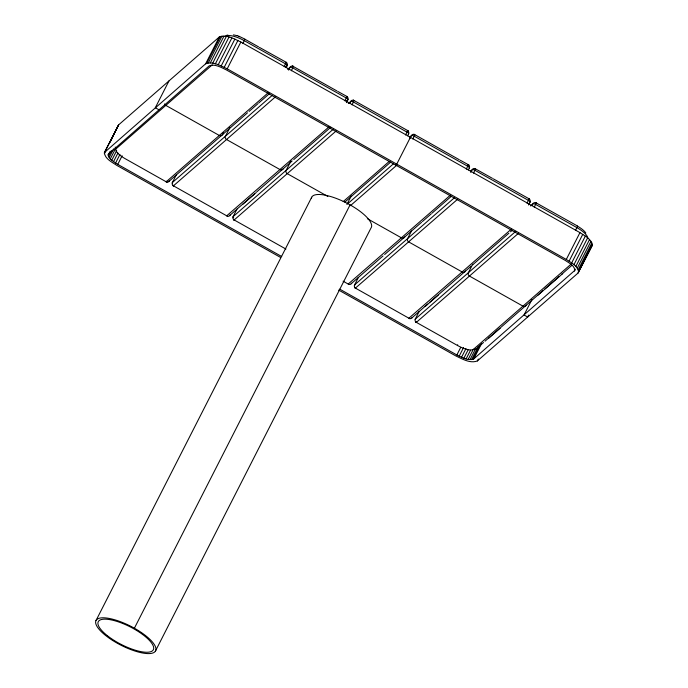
<?xml version="1.0" encoding="UTF-8"?>
<svg xmlns="http://www.w3.org/2000/svg" width="688" height="688" viewBox="0 0 688 688"><rect width="100%" height="100%" fill="white"/><g stroke="black" fill="none" stroke-linecap="round" stroke-linejoin="round"><path stroke-width="1.03" d="M280.609 257.458L116.685 165.309C112.058 162.11 104.808 158.876 104.387 152.547L118.654 124.846L219.3 36.989C226.55 34.202 234.376 39.027 240.86 42.028L579.958 232.63C584.585 235.838 591.835 239.071 592.256 245.401L577.989 273.102L477.343 360.951C470.093 363.746 462.267 358.921 455.783 355.911L338.694 290.095M281.684 256.521L117.76 164.372C114.131 161.869 108.463 159.341 108.136 154.387L209.247 65.833C214.923 63.649 221.054 67.424 226.128 69.78L565.226 260.382C568.847 262.885 574.514 265.413 574.85 270.367L473.731 358.921C468.055 361.105 461.932 357.33 456.858 354.974L339.76 289.158M118.052 125.741L110.157 142.201M578.591 272.207C578.169 265.878 570.928 262.653 566.293 259.445L227.203 68.843C220.71 65.833 212.884 61.008 205.635 63.803L104.387 152.547M226.851 215.697L329.096 126.79M348.291 283.963L450.537 195.048M355.524 288.023L457.769 199.116M409.025 318.097L511.27 229.19M166.238 181.211L166.126 181.856L268.363 92.656M173.462 185.278L173.35 185.923L275.596 96.716M234.178 219.403L234.066 220.048L336.303 130.84M416.378 321.812L416.266 322.457L518.503 233.258M457.675 344.765L457.606 345.548A14.207 4.532 27 0 0 473.542 349.272A2.503 2.356 48.9 0 0 476.793 348.377L483.526 342.495M104.989 151.661L118.654 124.846M104.309 153.691L105.771 150.818M108.068 155.282L110.02 151.455M108.42 156.357L111.344 150.612M109.168 157.569L113.563 148.952M110.295 158.885L115.18 149.313M111.766 160.27L116.65 150.689M113.537 161.671L117.932 153.054M115.558 163.056L119.944 154.439M117.76 164.372L122.146 155.755M168.973 80.917L155.316 107.732L158.928 109.762M205.635 63.803L219.3 36.989M206.744 63.201L220.409 36.387M208.326 62.892L221.983 36.086M210.33 62.9L223.996 36.094M212.695 63.219L226.361 36.412M215.353 63.838L229.018 37.032M218.225 64.749L231.882 37.935M221.218 65.902L234.875 39.096M224.236 67.286L237.902 40.472M227.203 68.843L240.86 42.028M242.959 43.55L244.833 39.173A14.199 4.532 27 0 0 238.856 36.378M176.231 174.984L172.396 182.509A2.503 0.8 27 0 0 172.361 182.956M223.523 132.689L222.568 134.564A2.503 2.356 48.9 0 1 219.317 135.467L165.817 105.393A2.503 2.356 48.9 0 1 164.595 103.905M229.775 127.727L225.458 136.19A2.503 2.356 48.9 0 0 226.55 139.526L280.05 169.601A2.503 2.356 48.9 0 0 283.301 168.706M284.17 66.71L286.174 62.264L259.428 47.377M286.174 67.553L287.137 65.67A2.503 2.356 48.9 0 0 286.045 62.333L286.509 62.479M288.59 70.116L290.026 67.295A2.503 2.356 48.9 0 1 293.269 66.401L291.402 70.778M236.939 209.109L233.103 216.634A2.503 2.356 48.9 0 0 234.195 219.971L285.916 249.047M290.955 160.906L286.165 170.314A2.503 2.356 48.9 0 0 287.257 173.651L327.841 196.467M344.903 100.852L346.95 96.475L337.86 91.461M346.425 102.632L347.87 99.812A2.503 2.356 48.9 0 0 347.302 96.862M349.771 103.303L350.734 101.42A2.503 2.356 48.9 0 1 353.976 100.525L352.11 104.894M95.993 620.585L311.69 197.258M346.898 204.456L351.215 195.985M134.384 628.213L350.072 204.886M405.61 134.968L407.614 130.522L353.486 100.199M407.614 135.811L408.577 133.928A2.503 2.356 48.9 0 0 407.485 130.591L407.95 130.737M410.409 137.333L396.752 164.14L395.677 165.077M410.031 138.383L411.467 135.553A2.503 2.356 48.9 0 1 414.116 134.418M412.843 139.036L414.855 134.882L413.961 134.306M155.307 651.312A33.42 10.655 27 0 0 116.453 620.309A33.42 10.655 27 0 0 105.625 635.488A33.42 10.655 27 0 0 155.307 651.312L371.004 227.986A33.42 10.655 27 0 0 345.367 202.392A33.42 10.655 27 0 0 311.363 198.368M358.405 277.384L354.569 284.909A2.503 0.8 27 0 0 354.75 285.666M411.467 231.065L407.631 238.59A2.503 2.356 48.9 0 0 408.724 241.927L462.224 272.001A2.503 2.356 48.9 0 0 465.475 271.106M466.344 169.11L468.399 164.733L460.195 160.218M468.347 169.953L469.311 168.07A2.503 2.356 48.9 0 0 468.218 164.733L468.683 164.871M470.764 172.516L472.2 169.695A2.503 2.356 48.9 0 1 475.451 168.801L473.576 173.17M419.138 311.526L415.303 319.051A2.503 0.8 27 0 0 415.268 319.49M472.682 264.261L468.365 272.732A2.503 2.356 48.9 0 0 469.457 276.069L522.957 306.143A2.503 2.356 48.9 0 0 526.208 305.24M527.077 203.244L529.081 198.798L493.279 178.82M528.608 205.024L530.044 202.203A2.503 2.356 48.9 0 0 528.952 198.866L529.416 199.013M531.979 205.712L532.933 203.829A2.503 2.356 48.9 0 1 536.184 202.934L534.309 207.312M456.858 354.974L460.754 347.32M459.171 356.195L463.566 347.578M461.536 357.278L465.931 348.661M463.875 358.181L468.27 349.564M466.12 358.887L470.515 350.269M468.201 359.377L473.086 349.805M470.059 359.626L475.425 349.091M471.624 359.635L478.452 346.227M472.862 359.394L480.181 345.032M473.731 358.921L481.54 343.604M477.343 360.951L478.323 359.041M531.858 299.676L524.05 314.992L527.67 317.022L528.642 315.113M575.521 230.471L577.559 226.042L535.685 202.616M566.293 259.445L579.958 232.63M569.105 261.13L582.77 234.324M571.685 262.902L585.35 236.087M573.947 264.691L587.612 237.885M575.83 266.462L589.496 239.648M574.377 271.063L575.349 269.154M577.275 268.139L590.932 241.333M578.23 269.696L591.895 242.881M578.677 271.063L592.334 244.249M577.989 273.102L592.256 245.401M166.745 182.105L125.044 158.618A14.199 4.532 27 0 1 116.401 148.531L212.239 64.87M285.529 67.071L287.137 65.67A2.503 0.8 27 0 0 285.606 63.889L244.395 40.721A16.71 5.332 27 0 0 225.647 36.344A2.503 2.356 48.9 0 1 227.977 35.14M287.61 69.402L290.026 67.295A2.503 0.8 27 0 1 292.839 67.949L346.339 98.023A2.503 0.8 27 0 1 347.87 99.812L346.262 101.213M167.012 182.139L166.255 181.787A2.503 2.356 48.9 0 0 169.497 180.884L247.491 112.815M249.099 111.404L257.94 103.69M258.748 102.985L269.197 93.86M272.087 95.486L172.396 182.509A2.503 2.356 48.9 0 0 173.488 185.846L227.479 216.247M348.317 103.527L350.734 101.42A2.503 0.8 27 0 1 353.546 102.073L407.047 132.148A2.503 0.8 27 0 1 408.577 133.928M227.745 216.273L226.988 215.92A2.503 2.356 48.9 0 0 230.239 215.026L254.354 193.973M256.77 191.866L292.142 160.983M293.75 159.582L330.739 127.297M242.924 204.164L256.185 192.58M333.603 128.905L233.103 216.634A2.503 0.8 27 0 0 233.628 217.735M409.859 136.964L411.467 135.553A2.503 0.8 27 0 1 414.279 136.215L467.78 166.29A2.503 0.8 27 0 1 469.311 168.07M343.174 201.618L388.995 161.62M344.808 202.126L390.638 162.119M347.707 203.751L393.527 163.744M350.398 205.686L397.036 164.982M470.592 171.097L472.2 169.695A2.503 0.8 27 0 1 475.012 170.349L528.513 200.423A2.503 0.8 27 0 1 530.044 202.203M343.08 281.177L348.429 284.187A2.503 2.356 48.9 0 0 351.68 283.284L383.035 255.919M384.644 254.508L421.624 222.224M422.432 221.527L431.273 213.805M432.073 213.108L451.371 196.261M454.261 197.886L354.569 284.909A2.503 2.356 48.9 0 0 355.662 288.246L409.661 318.639M530.525 205.936L532.933 203.829A2.503 0.8 27 0 1 535.746 204.491L576.957 227.651A16.71 5.332 27 0 1 587.75 238.143M427.687 304.087L412.413 317.426A2.503 2.356 48.9 0 1 409.162 318.32L409.919 318.673M430.095 301.98L471.099 266.187M472.708 264.785L508.888 233.206M510.496 231.804L512.104 230.394M425.098 306.564L438.368 294.98M515.802 231.323L415.303 319.051A2.503 2.356 48.9 0 0 416.395 322.388L457.606 345.548M473.542 349.272L571.625 263.659M485.031 341.188L500.004 328.116M501.5 326.809L542.677 290.861M544.922 288.9L559.155 276.481M561.399 274.521L571.883 265.37M488.566 338.307L500.924 327.522M537.982 295.178L562.689 273.609M347.242 96.612L346.778 96.475L347.457 96.81M173.023 185.708L173.488 185.846L172.808 185.511M233.731 219.833L234.195 219.971L233.516 219.635M355.197 288.109L355.662 288.246L354.982 287.911M415.93 322.242L416.395 322.388L415.715 322.044M237.05 35.587L239.673 36.55M292.52 66.048L336.965 90.962M353.228 100.173L353.985 100.525M474.694 168.448L492.393 178.321M535.427 202.582L536.184 202.934M349.186 284.54L348.429 284.187L348.928 284.505M286.045 62.333L286.724 62.677M407.485 130.591L408.165 130.935M468.218 164.733L468.898 165.068M528.952 198.866L529.631 199.21M244.833 39.173L258.568 46.887M459.3 159.719L414.219 134.341M367.358 218.681L401.491 237.867A2.503 2.356 48.9 0 0 404.742 236.964M474.952 168.474L475.451 168.792M292.778 66.074L293.269 66.401M230.239 215.026A2.503 0.8 27 0 1 229.62 215.146M351.68 283.284A2.503 0.8 27 0 1 351.061 283.404M577.395 226.103A14.199 4.532 27 0 1 585.832 233M476.793 348.377A16.71 5.332 27 0 1 476.036 348.825M412.172 317.529A2.503 0.8 27 0 1 411.794 317.538M169.497 180.884A2.503 0.8 27 0 1 168.887 181.004M116.401 148.531A2.503 2.356 48.9 0 1 115.18 147.043M233.387 34.89A14.199 4.532 27 0 1 236.913 35.716M107.139 635.506A30.917 9.864 27 0 0 153.097 650.143A30.917 9.864 27 0 0 117.149 621.462A30.917 9.864 27 0 0 107.139 635.506"/></g></svg>
